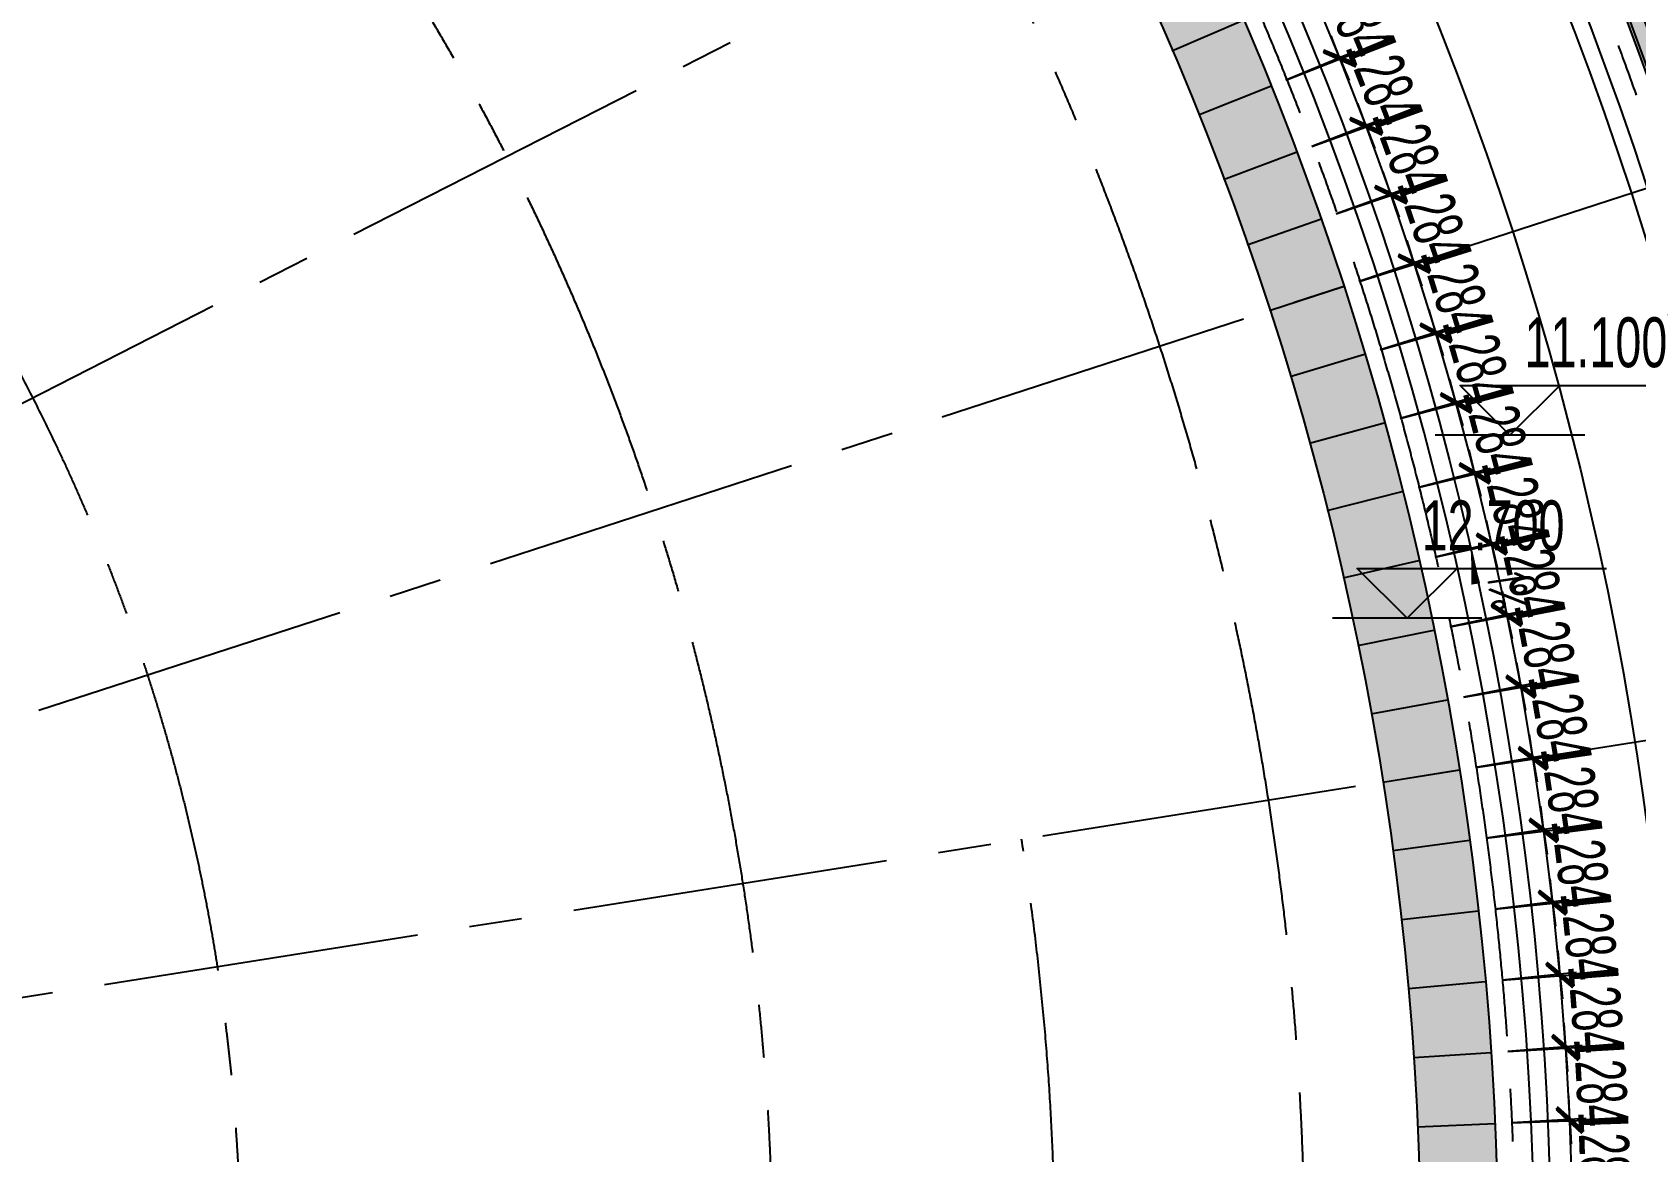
# Model space of a CAD drawing. Extents: x 104132 to 3338343, y -1228862 to 1409848.
# Drawn here: x 1791725 to 1820670, y 92544 to 112763 of the extents above; entities that cross this region are included whole.
import ezdxf
from ezdxf.enums import TextEntityAlignment as Align

# ---------------------------------------------------------------- set-up
doc = ezdxf.new("R2010")
doc.units = 0
doc.linetypes.add('CENTER', pattern=[50.8, 31.75, -6.35, 6.35, -6.35])
doc.linetypes.add('CENTER2', pattern=[28.575, 19.05, -3.175, 3.175, -3.175])
doc.layers.get('0').update_dxf_attribs({"color": 8})
doc.layers.get('Defpoints').update_dxf_attribs({"color": 8})
for name, color, linetype in [('#幕墙线-平面', 8, 'Continuous'), ('#文字', 8, 'Continuous'), ('#标注', 8, 'Continuous'), ('#轴线', 8, 'CENTER2'), ('A-ROOF-DRAN', 8, 'Continuous'), ('DIM_SYMB', 8, 'Continuous'), ('DOTE', 8, 'CENTER'), ('IEL-FINE', 8, 'Continuous'), ('分水线', 8, 'Continuous'), ('女儿墙', 8, 'Continuous'), ('落水口', 8, 'Continuous')]:
    doc.layers.add(name, color=color, linetype=linetype)
doc.styles.add('#文字', font='jrs.shx', dxfattribs={"width": 0.7, "bigfont": 'hztxt.shx'})
doc.styles.add('JHZX', font='jrs.shx', dxfattribs={"width": 0.6, "bigfont": 'jhz.shx'})
doc.styles.add('XD2008', font='xd-hzs.shx', dxfattribs={"width": 0.7, "bigfont": 'xd-hztxt.shx'})
doc.styles.add('楷体', font='jrs.shx', dxfattribs={"width": 0.75})
doc.dimstyles.new('JZBZ-300', dxfattribs={"dimscale": 300, "dimtxt": 3, "dimasz": 1.5, "dimexe": 1, "dimexo": 1, "dimgap": 0.5, "dimtad": 1, "dimdec": 0, "dimdsep": 46, "dimtxsty": 'JHZX', "dimblk1": 'ARCHTICK', "dimblk2": 'ARCHTICK', "dimsah": 1, "dimcen": 0, "dimclrd": 1, "dimclre": 1, "dimclrt": 2, "dimadec": 3, "dimazin": 2, "dimtfac": 1, "dimtdec": 0, "dimtix": 1, "dimtmove": 0, "dimatfit": 3, "dimfxl": 1, "dimtolj": 1, "dimlwd": -1, "dimlwe": -1, "dimarcsym": 1})

# ---------------------------------------------------------------- blocks, each defined once
blk = doc.blocks.new('轴网20240313')
at = {"layer": '#标注', "ltscale": 300}
blk.add_circle((571467.9, -147345.9), 64700, dxfattribs=at)
at = {"layer": '#轴线', "ltscale": 300}
for p, q in [((585100.3, -140399.8), (631789, -116610.7)), ((586019, -142617.9), (635854.4, -126425.4)), ((586579.5, -144952.4), (638334.4, -136755.3))]:
    blk.add_line(p, q, dxfattribs=at)
for radius in [64700, 63300, 57500, 53700, 44100, 34500]:
    blk.add_circle((571467.9, -147345.9), radius, dxfattribs=at)
blk.add_arc((571467.9, -147345.9), 49200, 351, 9, dxfattribs=at)
blk = doc.blocks.new('LEVEL')
blk.add_line((9, 0), (0, 0))
blk.add_lwpolyline([(7.5, 3), (4.5, 0), (1.5, 3), (16.5, 3)])
at = {"style": '楷体', "width": 0.75}
blk.add_attdef('LEVEL', text='', height=3.5, dxfattribs=at).set_placement((9.331, 5.593), align=Align.MIDDLE_CENTER)
blk.add_attdef('FLOOR', text='', height=3.5, dxfattribs=at).set_placement((17.5, 3), align=Align.MIDDLE_LEFT)
blk = doc.blocks.new('A$C49f573b4')
at = {"layer": '女儿墙'}
for radius in [63900, 63650]:
    blk.add_circle((0, 0), radius, dxfattribs=at)
blk = doc.blocks.new('*U483')
at = {"layer": '#幕墙线-平面', "ltscale": 300}
blk.add_line((55800, -55800), (57200, -55800), dxfattribs=at)
blk = doc.blocks.new('*U484')
at = {"layer": '#幕墙线-平面'}
for p, rotation in [((881232, 88141), 23.14285714291163), ((882388, 88620), 21.8571428571978), ((883556, 89073), 20.57142857148397), ((884733, 89500), 19.2857142857701), ((885919, 89900), 18.00000000005602), ((887114, 90274), 16.7142857143419), ((888318, 90620), 15.42857142862777), ((889528, 90940), 14.14285714291366), ((890746, 91232), 12.85714285719926), ((891970, 91497), 11.57142857148513), ((893199, 91734), 10.28571428577157), ((894433, 91944), 9.000000000057724), ((895672, 92126), 7.714285714343884), ((896915, 92280), 6.428571428630107), ((898161, 92406), 5.142857142915876), ((899409, 92505), 3.857142857201884), ((900659, 92575), 2.571428571487486)]:
    blk.add_blockref('*U483', p, dxfattribs=dict(at, rotation=rotation))
blk = doc.blocks.new('_ARCHTICK')
at = {"color": 0, "linetype": 'ByBlock', "const_width": 0.15}
blk.add_lwpolyline([(-0.5, -0.5), (0.5, 0.5)], dxfattribs=at)
blk = doc.blocks.new('*D1026')
at = {"layer": '#标注', "color": 1, "ltscale": 300, "transparency": 16777216}
for p, q in [((961652, 39443), (961637, 39892)), ((960605, 39407), (961952, 39453)), ((961695, 38160), (961652, 39443)), ((960648, 38125), (961995, 38170)), ((961695, 38160), (961710, 37710))]:
    blk.add_line(p, q, dxfattribs=at)
at = {"layer": 'Defpoints', "color": 0, "ltscale": 300, "transparency": 16777216}
for p in [(960305, 39397), (961652, 39443), (960348, 38115)]:
    blk.add_point(p, dxfattribs=at)
at = {"layer": '#标注', "color": 1, "ltscale": 300, "transparency": 16777216, "xscale": 450, "yscale": 450, "zscale": 450}
for p, rotation in [((961652, 39443), 271.9285714273185), ((961695, 38160), 91.92857142731852)]:
    blk.add_blockref('_ARCHTICK', p, dxfattribs=dict(at, rotation=rotation))
at = {"layer": '#标注', "color": 2, "ltscale": 300, "transparency": 16777216, "insert": (962273, 38821), "char_height": 900, "attachment_point": 5, "rotation": 271.9286, "style": 'JHZX'}
blk.add_mtext('\\A1;1284', dxfattribs=at)
blk = doc.blocks.new('*D1027')
at = {"layer": '#标注', "color": 1, "ltscale": 300, "transparency": 16777216}
for p, q in [((961579, 40754), (961553, 41204)), ((960532, 40696), (961878, 40771)), ((961651, 39473), (961579, 40754)), ((960604, 39414), (961950, 39490)), ((961651, 39473), (961676, 39024))]:
    blk.add_line(p, q, dxfattribs=at)
at = {"layer": 'Defpoints', "color": 0, "ltscale": 300, "transparency": 16777216}
for p in [(960233, 40679), (961579, 40754), (960305, 39397)]:
    blk.add_point(p, dxfattribs=at)
at = {"layer": '#标注', "color": 1, "ltscale": 300, "transparency": 16777216, "xscale": 450, "yscale": 450, "zscale": 450}
for p, rotation in [((961579, 40754), 273.214285713033), ((961651, 39473), 93.21428571303301)]:
    blk.add_blockref('_ARCHTICK', p, dxfattribs=dict(at, rotation=rotation))
at = {"layer": '#标注', "color": 2, "ltscale": 300, "transparency": 16777216, "insert": (962214, 40147), "char_height": 900, "attachment_point": 5, "rotation": 273.2143, "style": 'JHZX'}
blk.add_mtext('\\A1;1284', dxfattribs=at)
blk = doc.blocks.new('*D1028')
at = {"layer": '#标注', "color": 1, "ltscale": 300, "transparency": 16777216}
for p, q in [((961476, 42064), (961441, 42513)), ((960431, 41982), (961775, 42088)), ((961577, 40785), (961476, 42064)), ((960532, 40702), (961876, 40808)), ((961577, 40785), (961612, 40336))]:
    blk.add_line(p, q, dxfattribs=at)
at = {"layer": 'Defpoints', "color": 0, "ltscale": 300, "transparency": 16777216}
for p in [(961476, 42064), (960132, 41958), (960233, 40679)]:
    blk.add_point(p, dxfattribs=at)
at = {"layer": '#标注', "color": 1, "ltscale": 300, "transparency": 16777216, "xscale": 450, "yscale": 450, "zscale": 450}
for p, rotation in [((961476, 42064), 274.4999999987468), ((961577, 40785), 94.49999999874679)]:
    blk.add_blockref('_ARCHTICK', p, dxfattribs=dict(at, rotation=rotation))
at = {"layer": '#标注', "color": 2, "ltscale": 300, "transparency": 16777216, "insert": (962124, 41471), "char_height": 900, "attachment_point": 5, "rotation": 274.5, "style": 'JHZX'}
blk.add_mtext('\\A1;1284', dxfattribs=at)
blk = doc.blocks.new('*D1029')
at = {"layer": '#标注', "color": 1, "ltscale": 300, "transparency": 16777216}
for p, q in [((961344, 43371), (961298, 43819)), ((960301, 43266), (961642, 43402)), ((961473, 42094), (961344, 43371)), ((960431, 41989), (961772, 42125)), ((961473, 42094), (961518, 41647))]:
    blk.add_line(p, q, dxfattribs=at)
at = {"layer": 'Defpoints', "color": 0, "ltscale": 300, "transparency": 16777216}
for p in [(960003, 43235), (961344, 43371), (960132, 41958)]:
    blk.add_point(p, dxfattribs=at)
at = {"layer": '#标注', "color": 1, "ltscale": 300, "transparency": 16777216, "xscale": 450, "yscale": 450, "zscale": 450}
for p, rotation in [((961344, 43371), 275.7857142844577), ((961473, 42094), 95.78571428445771)]:
    blk.add_blockref('_ARCHTICK', p, dxfattribs=dict(at, rotation=rotation))
at = {"layer": '#标注', "color": 2, "ltscale": 300, "transparency": 16777216, "insert": (962005, 42793), "char_height": 900, "attachment_point": 5, "rotation": 275.7857, "style": 'JHZX'}
blk.add_mtext('\\A1;1284', dxfattribs=at)
blk = doc.blocks.new('*D1030')
at = {"layer": '#标注', "color": 1, "ltscale": 300, "transparency": 16777216}
for p, q in [((961182, 44675), (961127, 45122)), ((960143, 44546), (961480, 44712)), ((961340, 43401), (961182, 44675)), ((960301, 43272), (961638, 43438)), ((961340, 43401), (961396, 42955))]:
    blk.add_line(p, q, dxfattribs=at)
at = {"layer": 'Defpoints', "color": 0, "ltscale": 300, "transparency": 16777216}
for p in [(961182, 44675), (959845, 44509), (960003, 43235)]:
    blk.add_point(p, dxfattribs=at)
at = {"layer": '#标注', "color": 1, "ltscale": 300, "transparency": 16777216, "xscale": 450, "yscale": 450, "zscale": 450}
for p, rotation in [((961182, 44675), 277.0714285701777), ((961340, 43401), 97.0714285701777)]:
    blk.add_blockref('_ARCHTICK', p, dxfattribs=dict(at, rotation=rotation))
at = {"layer": '#标注', "color": 2, "ltscale": 300, "transparency": 16777216, "insert": (961857, 44112), "char_height": 900, "attachment_point": 5, "rotation": 277.0714, "style": 'JHZX'}
blk.add_mtext('\\A1;1284', dxfattribs=at)
blk = doc.blocks.new('*D1031')
at = {"layer": '#标注', "color": 1, "ltscale": 300, "transparency": 16777216}
for p, q in [((960992, 45975), (960926, 46420)), ((959955, 45823), (961289, 46019)), ((961178, 44705), (960992, 45975)), ((960142, 44553), (961475, 44749)), ((961178, 44705), (961244, 44260))]:
    blk.add_line(p, q, dxfattribs=at)
at = {"layer": 'Defpoints', "color": 0, "ltscale": 300, "transparency": 16777216}
for p in [(959658, 45779), (960992, 45975), (959845, 44509)]:
    blk.add_point(p, dxfattribs=at)
at = {"layer": '#标注', "color": 1, "ltscale": 300, "transparency": 16777216, "xscale": 450, "yscale": 450, "zscale": 450}
for p, rotation in [((960992, 45975), 278.3571428558876), ((961178, 44705), 98.35714285588762)]:
    blk.add_blockref('_ARCHTICK', p, dxfattribs=dict(at, rotation=rotation))
at = {"layer": '#标注', "color": 2, "ltscale": 300, "transparency": 16777216, "insert": (961679, 45427), "char_height": 900, "attachment_point": 5, "rotation": 278.3571, "style": 'JHZX'}
blk.add_mtext('\\A1;1284', dxfattribs=at)
blk = doc.blocks.new('*D1032')
at = {"layer": '#标注', "color": 1, "ltscale": 300, "transparency": 16777216}
for p, q in [((960772, 47270), (960697, 47714)), ((959739, 47095), (961068, 47321)), ((960987, 46005), (960772, 47270)), ((959954, 45829), (961283, 46055)), ((960987, 46005), (961062, 45561))]:
    blk.add_line(p, q, dxfattribs=at)
at = {"layer": 'Defpoints', "color": 0, "ltscale": 300, "transparency": 16777216}
for p in [(960772, 47270), (959443, 47045), (959658, 45779)]:
    blk.add_point(p, dxfattribs=at)
at = {"layer": '#标注', "color": 1, "ltscale": 300, "transparency": 16777216, "xscale": 450, "yscale": 450, "zscale": 450}
for p, rotation in [((960772, 47270), 279.6428571416012), ((960987, 46005), 99.64285714160113)]:
    blk.add_blockref('_ARCHTICK', p, dxfattribs=dict(at, rotation=rotation))
at = {"layer": '#标注', "color": 2, "ltscale": 300, "transparency": 16777216, "insert": (961471, 46738), "char_height": 900, "attachment_point": 5, "rotation": 279.6429, "style": 'JHZX'}
blk.add_mtext('\\A1;1284', dxfattribs=at)
blk = doc.blocks.new('*D1033')
at = {"layer": '#标注', "color": 1, "ltscale": 300, "transparency": 16777216}
for p, q in [((960523, 48560), (960438, 49002)), ((959494, 48362), (960818, 48617)), ((960767, 47300), (960523, 48560)), ((959738, 47101), (961061, 47357)), ((960767, 47300), (960852, 46858))]:
    blk.add_line(p, q, dxfattribs=at)
at = {"layer": 'Defpoints', "color": 0, "ltscale": 300, "transparency": 16777216}
for p in [(960523, 48560), (959200, 48305), (959443, 47045)]:
    blk.add_point(p, dxfattribs=at)
at = {"layer": '#标注', "color": 1, "ltscale": 300, "transparency": 16777216, "xscale": 450, "yscale": 450, "zscale": 450}
for p, rotation in [((960523, 48560), 280.9285714273166), ((960767, 47300), 100.9285714273166)]:
    blk.add_blockref('_ARCHTICK', p, dxfattribs=dict(at, rotation=rotation))
at = {"layer": '#标注', "color": 2, "ltscale": 300, "transparency": 16777216, "insert": (961234, 48044), "char_height": 900, "attachment_point": 5, "rotation": 280.9286, "style": 'JHZX'}
blk.add_mtext('\\A1;1284', dxfattribs=at)
blk = doc.blocks.new('*D1034')
at = {"layer": '#标注', "color": 1, "ltscale": 300, "transparency": 16777216}
for p, q in [((960246, 49844), (960150, 50284)), ((959222, 49623), (960539, 49908)), ((960517, 48590), (960246, 49844)), ((959493, 48368), (960810, 48653)), ((960517, 48590), (960612, 48150))]:
    blk.add_line(p, q, dxfattribs=at)
at = {"layer": 'Defpoints', "color": 0, "ltscale": 300, "transparency": 16777216}
for p in [(960246, 49844), (958928, 49559), (959200, 48305)]:
    blk.add_point(p, dxfattribs=at)
at = {"layer": '#标注', "color": 1, "ltscale": 300, "transparency": 16777216, "xscale": 450, "yscale": 450, "zscale": 450}
for p, rotation in [((960246, 49844), 282.2142857130322), ((960517, 48590), 102.2142857130322)]:
    blk.add_blockref('_ARCHTICK', p, dxfattribs=dict(at, rotation=rotation))
at = {"layer": '#标注', "color": 2, "ltscale": 300, "transparency": 16777216, "insert": (960968, 49344), "char_height": 900, "attachment_point": 5, "rotation": 282.2143, "style": 'JHZX'}
blk.add_mtext('\\A1;1284', dxfattribs=at)
blk = doc.blocks.new('*D1035')
at = {"layer": '#标注', "color": 1, "ltscale": 300, "transparency": 16777216}
for p, q in [((959939, 51122), (959834, 51560)), ((958920, 50877), (960231, 51192)), ((960239, 49874), (959939, 51122)), ((959220, 49629), (960531, 49944)), ((960239, 49874), (960344, 49436))]:
    blk.add_line(p, q, dxfattribs=at)
at = {"layer": 'Defpoints', "color": 0, "ltscale": 300, "transparency": 16777216}
for p in [(959939, 51122), (958629, 50807), (958928, 49559)]:
    blk.add_point(p, dxfattribs=at)
at = {"layer": '#标注', "color": 1, "ltscale": 300, "transparency": 16777216, "xscale": 450, "yscale": 450, "zscale": 450}
for p, rotation in [((959939, 51122), 283.499999998742), ((960239, 49874), 103.499999998742)]:
    blk.add_blockref('_ARCHTICK', p, dxfattribs=dict(at, rotation=rotation))
at = {"layer": '#标注', "color": 2, "ltscale": 300, "transparency": 16777216, "insert": (960673, 50638), "char_height": 900, "attachment_point": 5, "rotation": 283.5, "style": 'JHZX'}
blk.add_mtext('\\A1;1284', dxfattribs=at)
blk = doc.blocks.new('*D1036')
at = {"layer": '#标注', "color": 1, "ltscale": 300, "transparency": 16777216}
for p, q in [((959604, 52392), (959489, 52827)), ((958591, 52125), (959894, 52469)), ((959932, 51151), (959604, 52392)), ((958919, 50884), (960222, 51228)), ((959932, 51151), (960047, 50716))]:
    blk.add_line(p, q, dxfattribs=at)
at = {"layer": 'Defpoints', "color": 0, "ltscale": 300, "transparency": 16777216}
for p in [(959604, 52392), (958301, 52048), (958629, 50807)]:
    blk.add_point(p, dxfattribs=at)
at = {"layer": '#标注', "color": 1, "ltscale": 300, "transparency": 16777216, "xscale": 450, "yscale": 450, "zscale": 450}
for p, rotation in [((959604, 52392), 284.7857142844601), ((959932, 51151), 104.7857142844601)]:
    blk.add_blockref('_ARCHTICK', p, dxfattribs=dict(at, rotation=rotation))
at = {"layer": '#标注', "color": 2, "ltscale": 300, "transparency": 16777216, "insert": (960348, 51925), "char_height": 900, "attachment_point": 5, "rotation": 284.7857, "style": 'JHZX'}
blk.add_mtext('\\A1;1284', dxfattribs=at)
blk = doc.blocks.new('*D1037')
at = {"layer": '#标注', "color": 1, "ltscale": 300, "transparency": 16777216}
for p, q in [((959241, 53655), (959116, 54087)), ((958234, 53365), (959529, 53738)), ((959596, 52421), (959241, 53655)), ((958589, 52131), (959885, 52505)), ((959596, 52421), (959721, 51989))]:
    blk.add_line(p, q, dxfattribs=at)
at = {"layer": 'Defpoints', "color": 0, "ltscale": 300, "transparency": 16777216}
for p in [(959241, 53655), (957946, 53282), (958301, 52048)]:
    blk.add_point(p, dxfattribs=at)
at = {"layer": '#标注', "color": 1, "ltscale": 300, "transparency": 16777216, "xscale": 450, "yscale": 450, "zscale": 450}
for p, rotation in [((959241, 53655), 286.0714285701716), ((959596, 52421), 106.0714285701716)]:
    blk.add_blockref('_ARCHTICK', p, dxfattribs=dict(at, rotation=rotation))
at = {"layer": '#标注', "color": 2, "ltscale": 300, "transparency": 16777216, "insert": (959995, 53204), "char_height": 900, "attachment_point": 5, "rotation": 286.0714, "style": 'JHZX'}
blk.add_mtext('\\A1;1284', dxfattribs=at)
blk = doc.blocks.new('*D1038')
at = {"layer": '#标注', "color": 1, "ltscale": 300, "transparency": 16777216}
for p, q in [((958849, 54909), (958715, 55338)), ((957849, 54596), (959136, 54998)), ((959232, 53684), (958849, 54909)), ((958232, 53371), (959519, 53773)), ((959232, 53684), (959366, 53254))]:
    blk.add_line(p, q, dxfattribs=at)
at = {"layer": 'Defpoints', "color": 0, "ltscale": 300, "transparency": 16777216}
for p in [(958849, 54909), (957563, 54507), (957946, 53282)]:
    blk.add_point(p, dxfattribs=at)
at = {"layer": '#标注', "color": 1, "ltscale": 300, "transparency": 16777216, "xscale": 450, "yscale": 450, "zscale": 450}
for p, rotation in [((958849, 54909), 287.3571428558866), ((959232, 53684), 107.3571428558866)]:
    blk.add_blockref('_ARCHTICK', p, dxfattribs=dict(at, rotation=rotation))
at = {"layer": '#标注', "color": 2, "ltscale": 300, "transparency": 16777216, "insert": (959613, 54475), "char_height": 900, "attachment_point": 5, "rotation": 287.3571, "style": 'JHZX'}
blk.add_mtext('\\A1;1284', dxfattribs=at)
blk = doc.blocks.new('*D1039')
at = {"layer": '#标注', "color": 1, "ltscale": 300, "transparency": 16777216}
for p, q in [((958430, 56154), (958286, 56580)), ((957437, 55819), (958714, 56250)), ((958840, 54938), (958430, 56154)), ((957847, 54603), (959124, 55034)), ((958840, 54938), (958984, 54511))]:
    blk.add_line(p, q, dxfattribs=at)
at = {"layer": 'Defpoints', "color": 0, "ltscale": 300, "transparency": 16777216}
for p in [(958430, 56154), (957153, 55723), (957563, 54507)]:
    blk.add_point(p, dxfattribs=at)
at = {"layer": '#标注', "color": 1, "ltscale": 300, "transparency": 16777216, "xscale": 450, "yscale": 450, "zscale": 450}
for p, rotation in [((958430, 56154), 288.6428571415998), ((958840, 54938), 108.6428571415998)]:
    blk.add_blockref('_ARCHTICK', p, dxfattribs=dict(at, rotation=rotation))
at = {"layer": '#标注', "color": 2, "ltscale": 300, "transparency": 16777216, "insert": (959203, 55738), "char_height": 900, "attachment_point": 5, "rotation": 288.6429, "style": 'JHZX'}
blk.add_mtext('\\A1;1284', dxfattribs=at)
blk = doc.blocks.new('*D1040')
at = {"layer": '#标注', "color": 1, "ltscale": 300, "transparency": 16777216}
for p, q in [((957982, 57389), (957829, 57812)), ((956997, 57032), (958264, 57491)), ((958420, 56182), (957982, 57389)), ((957435, 55825), (958702, 56285)), ((958420, 56182), (958573, 55759))]:
    blk.add_line(p, q, dxfattribs=at)
at = {"layer": 'Defpoints', "color": 0, "ltscale": 300, "transparency": 16777216}
for p in [(957982, 57389), (956715, 56930), (957153, 55723)]:
    blk.add_point(p, dxfattribs=at)
at = {"layer": '#标注', "color": 1, "ltscale": 300, "transparency": 16777216, "xscale": 450, "yscale": 450, "zscale": 450}
for p, rotation in [((957982, 57389), 289.928571427317), ((958420, 56182), 109.9285714273169)]:
    blk.add_blockref('_ARCHTICK', p, dxfattribs=dict(at, rotation=rotation))
at = {"layer": '#标注', "color": 2, "ltscale": 300, "transparency": 16777216, "insert": (958765, 56990), "char_height": 900, "attachment_point": 5, "rotation": 289.9286, "style": 'JHZX'}
blk.add_mtext('\\A1;1284', dxfattribs=at)
blk = doc.blocks.new('*D1041')
at = {"layer": '#标注', "color": 1, "ltscale": 300, "transparency": 16777216}
for p, q in [((957507, 58614), (957344, 59033)), ((956530, 58235), (957787, 58723)), ((957972, 57417), (957507, 58614)), ((956995, 57038), (958251, 57526)), ((957972, 57417), (958134, 56998))]:
    blk.add_line(p, q, dxfattribs=at)
at = {"layer": 'Defpoints', "color": 0, "ltscale": 300, "transparency": 16777216}
for p in [(957507, 58614), (956251, 58126), (956715, 56930)]:
    blk.add_point(p, dxfattribs=at)
at = {"layer": '#标注', "color": 1, "ltscale": 300, "transparency": 16777216, "xscale": 450, "yscale": 450, "zscale": 450}
for p, rotation in [((957507, 58614), 291.2142857130261), ((957972, 57417), 111.2142857130261)]:
    blk.add_blockref('_ARCHTICK', p, dxfattribs=dict(at, rotation=rotation))
at = {"layer": '#标注', "color": 2, "ltscale": 300, "transparency": 16777216, "insert": (958299, 58233), "char_height": 900, "attachment_point": 5, "rotation": 291.2143, "style": 'JHZX'}
blk.add_mtext('\\A1;1284', dxfattribs=at)
blk = doc.blocks.new('*D1042')
at = {"layer": '#标注', "color": 1, "ltscale": 300, "transparency": 16777216}
for p, q in [((957005, 59828), (956832, 60244)), ((956037, 59427), (957282, 59943)), ((957496, 58642), (957005, 59828)), ((956528, 58241), (957773, 58757)), ((957496, 58642), (957668, 58226))]:
    blk.add_line(p, q, dxfattribs=at)
at = {"layer": 'Defpoints', "color": 0, "ltscale": 300, "transparency": 16777216}
for p in [(957005, 59828), (955759, 59312), (956251, 58126)]:
    blk.add_point(p, dxfattribs=at)
at = {"layer": '#标注', "color": 1, "ltscale": 300, "transparency": 16777216, "xscale": 450, "yscale": 450, "zscale": 450}
for p, rotation in [((957005, 59828), 292.4999999987399), ((957496, 58642), 112.4999999987399)]:
    blk.add_blockref('_ARCHTICK', p, dxfattribs=dict(at, rotation=rotation))
at = {"layer": '#标注', "color": 2, "ltscale": 300, "transparency": 16777216, "insert": (957805, 59465), "char_height": 900, "attachment_point": 5, "rotation": 292.5, "style": 'JHZX'}
blk.add_mtext('\\A1;1284', dxfattribs=at)
blk = doc.blocks.new('ERTQWE')
at = {"layer": '#标注', "ltscale": 300}
for p1, p2, distance, picture, middle in [((956250.7, 58126.3), (955759.5, 59312.1), -1347.8, '*D1042', (957804.6, 59464.6)), ((956715.1, 56929.7), (956250.7, 58126.3), -1347.8, '*D1041', (958298.7, 58232.8)), ((957152.6, 55723), (956715.1, 56929.7), -1347.8, '*D1040', (958765, 56990.3)), ((957562.9, 54506.8), (957152.6, 55723), -1347.8, '*D1039', (959203.3, 55737.6)), ((957945.8, 53281.7), (957562.9, 54506.8), -1347.8, '*D1038', (959613.5, 54475.4)), ((958301.1594, 52048.3662), (957945.8305, 53281.7401), -1347.78, '*D1037', (959995.1505, 53204.2678)), ((958628.7, 50807.3), (958301.2, 52048.4), -1347.8, '*D1036', (960348.2, 51924.9)), ((958928.3603, 49559.256), (958628.7243, 50807.3298), -1347.78, '*D1035', (960672.505, 50637.9931)), ((959199.9, 48304.8), (958928.4, 49559.3), -1347.8, '*D1034', (960967.8, 49344.1)), ((959443.3, 47044.5), (959199.9, 48304.8), -1347.8, '*D1033', (961234, 48043.9)), ((959658.3, 45779.1), (959443.3, 47044.5), -1347.8, '*D1032', (961471, 46738.1)), ((959844.8, 44509.2), (959658.3, 45779.1), -1347.8, '*D1031', (961678.6, 45427.3)), ((960002.8, 43235.4), (959844.8, 44509.2), -1347.8, '*D1030', (961856.8, 44112.1)), ((960132.2, 41958.4), (960002.8, 43235.4), -1347.8, '*D1029', (962005.4, 42793.3)), ((960232.9, 40678.8), (960132.2, 41958.4), -1347.8, '*D1028', (962124.3, 41471.5)), ((960304.9, 39397.3), (960232.9, 40678.8), -1347.8, '*D1027', (962213.6, 40147.3)), ((960348.1, 38114.5), (960304.9, 39397.3), -1347.8, '*D1026', (962273.2, 38821.5))]:
    dim = blk.add_aligned_dim(p1=p1, p2=p2, distance=distance, dimstyle='JZBZ-300', dxfattribs=at)
    dim.commit()
    dim.dimension.update_dxf_attribs({"geometry": picture, "text_midpoint": middle})
blk = doc.blocks.new('QWEDSG')
at = {"layer": 'IEL-FINE', "ltscale": 300}
h = blk.add_hatch(dxfattribs=at)
h.set_pattern_fill('DOTS', color=256, scale=200)
h.set_pattern_definition([(0, (838162.48, -28168.94), (158.75, 317.5), [0, -317.5])])
edge = h.paths.add_edge_path(flags=17)
edge.add_arc((903162, 36831), 63600, 0, 360)
edge = h.paths.add_edge_path()
edge.add_arc((903162, 36831), 65000, 0, 360)
h = blk.add_hatch(dxfattribs=at)
h.set_pattern_fill('DOTS', color=256, scale=200)
h.set_pattern_definition([(0, (845962.48, -20368.94), (158.75, 317.5), [0, -317.5])])
edge = h.paths.add_edge_path(flags=17)
edge.add_arc((903162, 36831), 55800, 0, 360)
edge = h.paths.add_edge_path()
edge.add_arc((903162, 36831), 57200, 0, 360)
at = {"layer": '#幕墙线-平面'}
for radius in [65000, 64000, 63600, 57200, 55800]:
    blk.add_circle((903162, 36831), radius, dxfattribs=at)
for name in ['ERTQWE', '*U484']:
    blk.add_blockref(name, (0, 0), dxfattribs=at)

msp = doc.modelspace()

# ---------------------------------------------------------------- linework, layer by layer
at = {"layer": 'A-ROOF-DRAN'}
for radius in [62950, 62650, 58150]:
    msp.add_circle((1760988, 90493), radius, dxfattribs=at)
for start, end in [(71.70287, 331.36515), (331.36515, 71.40574)]:
    msp.add_arc((1760988, 90493), 57850, start, end, dxfattribs=at)
at = {"layer": 'DIM_SYMB'}
msp.add_lwpolyline([(1817925, 101810, 0, 0, 0), (1817695, 103392, 0, 160, 0), (1817781, 102798, 0, 0, 0)], format="xyseb", dxfattribs=at)
at = {"layer": '分水线'}
msp.add_circle((1760988, 90493), 60400, dxfattribs=at)
at = {"layer": '落水口'}
msp.add_arc((1761055, 90471), 63950, 296.9552, 117.0448, dxfattribs=at)

# ---------------------------------------------------------------- block references
at = {"layer": '#幕墙线-平面'}
msp.add_blockref('QWEDSG', (857825, 53662), dxfattribs=at)
at = {"layer": '#幕墙线-平面', "ltscale": 300}
msp.add_blockref('A$C49f573b4', (1760988, 90493), dxfattribs=at)
at = {"layer": '#标注'}
ref = msp.add_blockref('LEVEL', (1817047, 105484), dxfattribs=dict(at, xscale=300, yscale=300, zscale=300))
ref.add_attrib('LEVEL', '11.100', dxfattribs={"layer": '#文字', "height": 900, "style": '#文字', "width": 0.7}).set_placement((1818660, 107162), align=Align.MIDDLE_LEFT)
ref = msp.add_blockref('LEVEL', (1815192, 102178), dxfattribs=dict(at, xscale=300, yscale=300, zscale=300))
ref.add_attrib('LEVEL', '12.700', dxfattribs={"layer": '#文字', "height": 900, "style": '#文字', "width": 0.7}).set_placement((1816805, 103856), align=Align.MIDDLE_LEFT)
at = {"layer": 'DOTE'}
msp.add_blockref('轴网20240313', (1189520, 237839), dxfattribs=at)

# ---------------------------------------------------------------- texts
at = {"layer": 'DIM_SYMB', "style": 'XD2008', "width": 0.7}
msp.add_text('1%%%', height=700, rotation=278.281, dxfattribs=at).set_placement((1817971, 102948))

doc.saveas('drawing.dxf')
